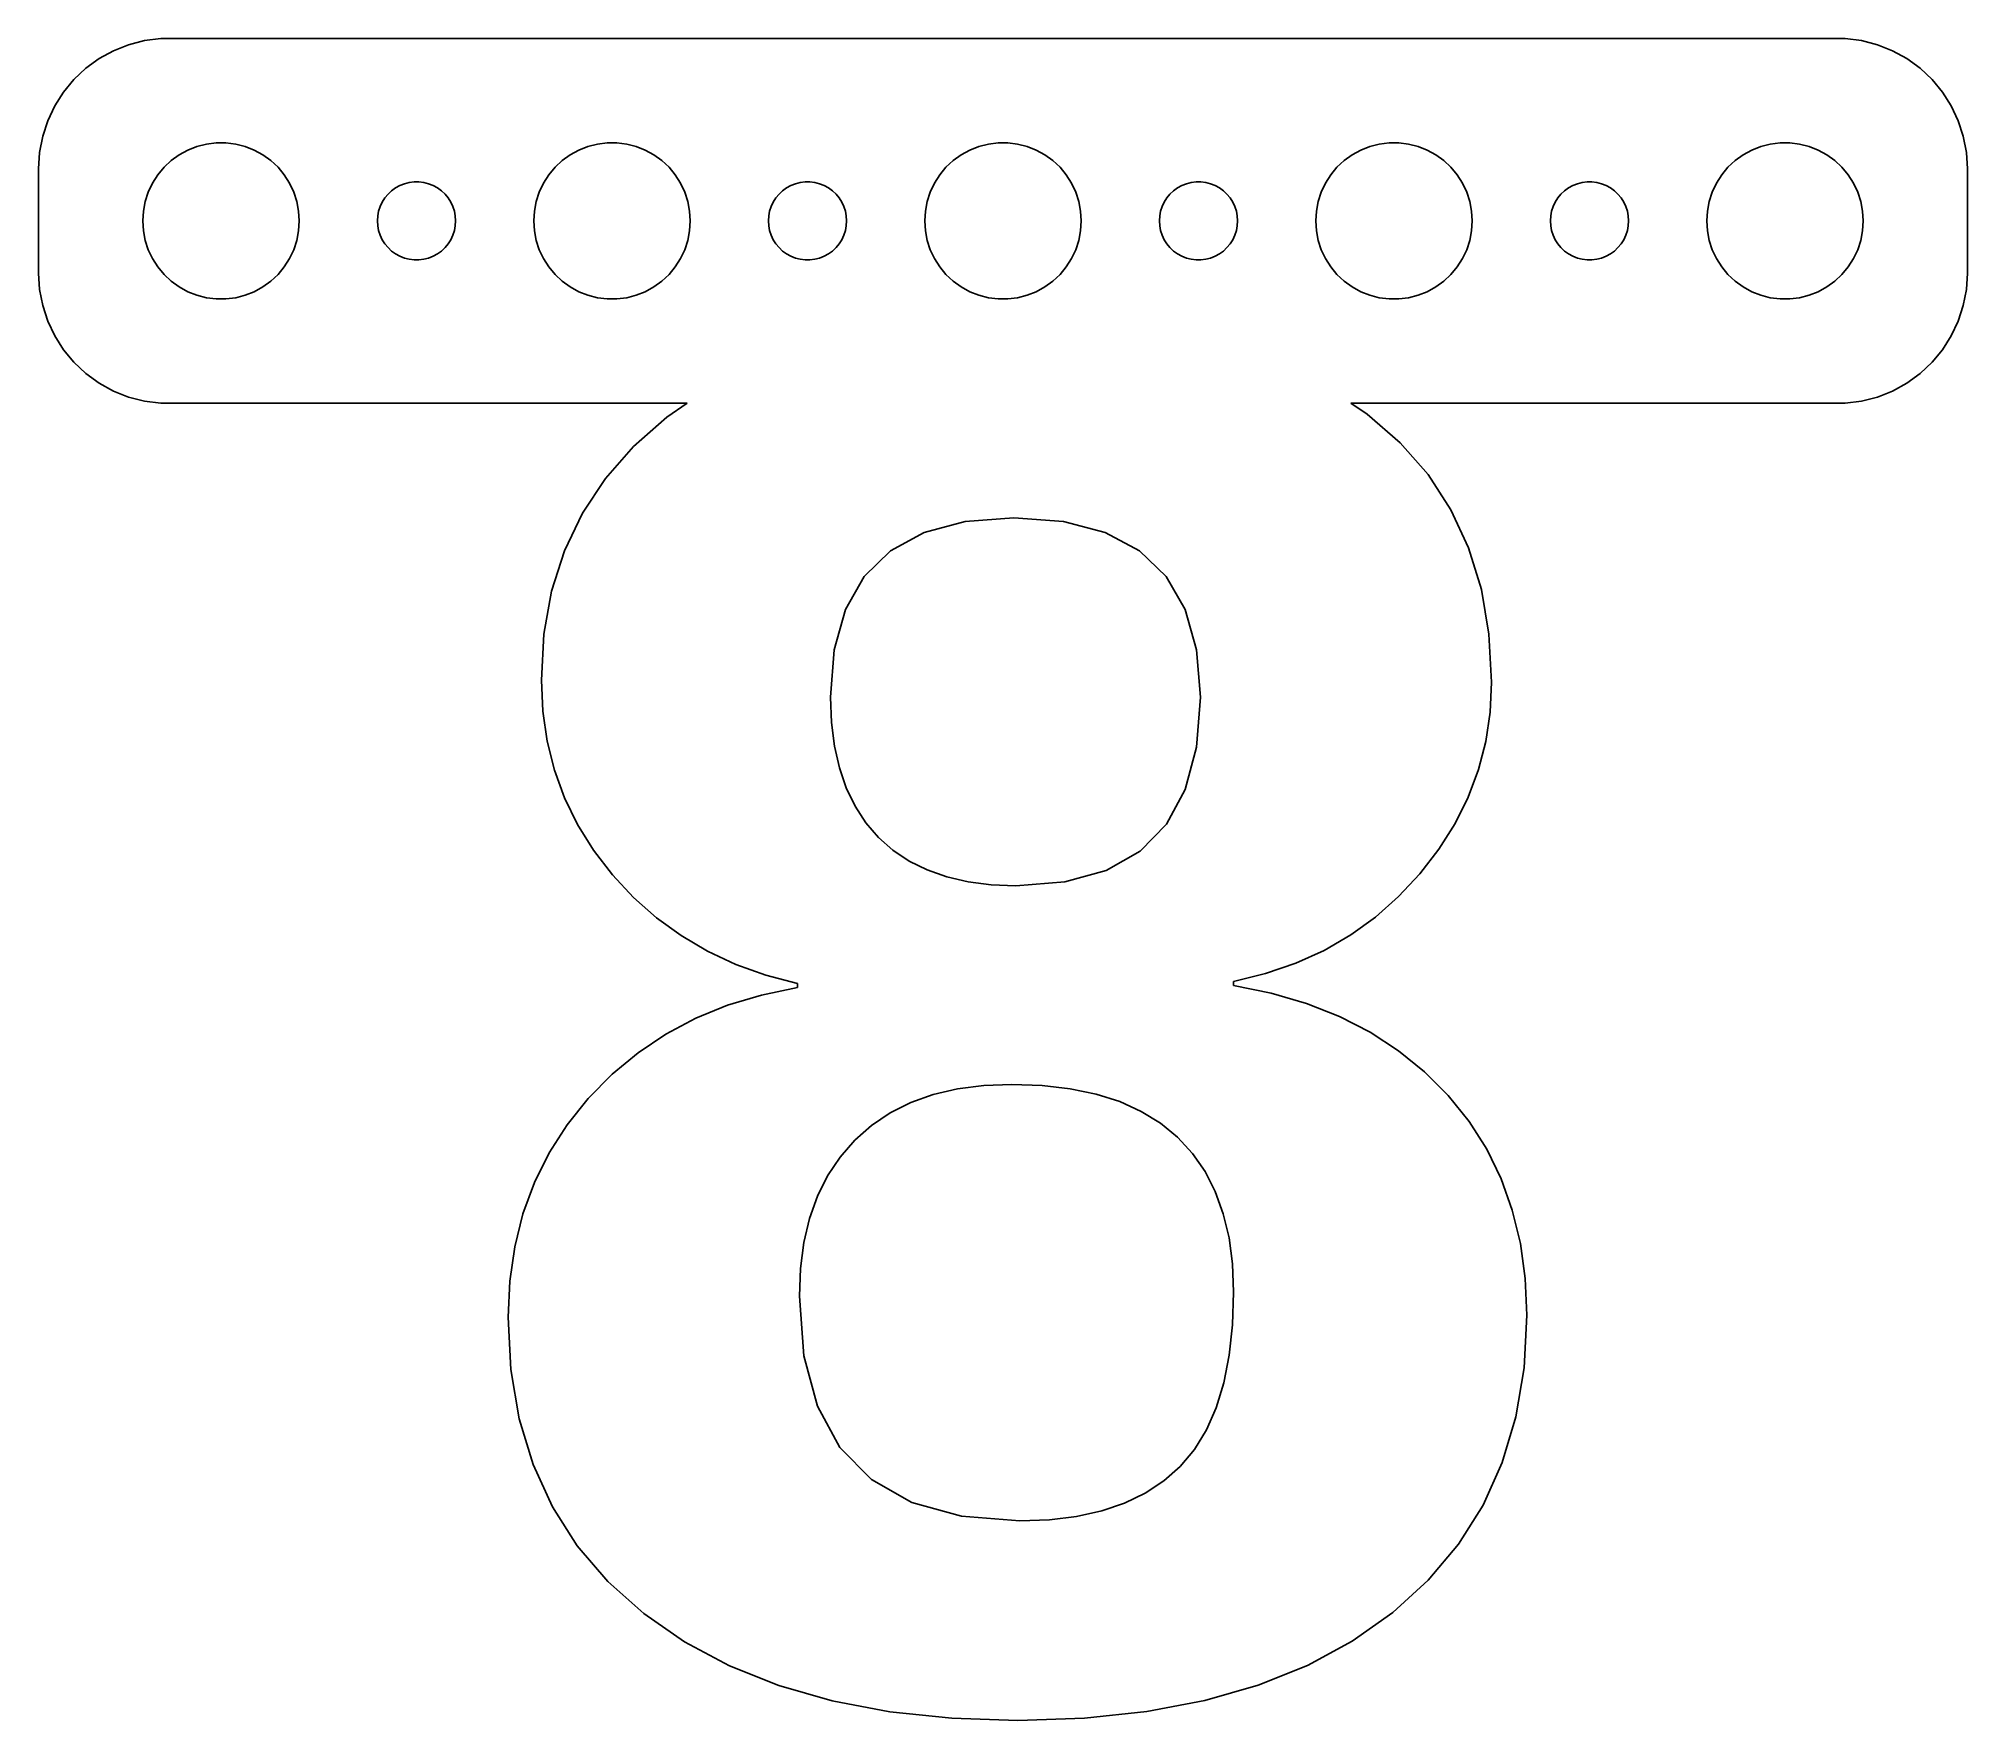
# Model space of a CAD drawing. Header units: metres. Extents: x -37 to 37, y -57.5 to 7.
import ezdxf

# ---------------------------------------------------------------- set-up
doc = ezdxf.new("R2010")
doc.units = ezdxf.units.M

msp = doc.modelspace()

# ---------------------------------------------------------------- linework, layer by layer
for p, q in [((-33.5451, 6.75528), (-34.1289, 6.52412)), ((-32.9369, 6.91142), (-33.5451, 6.75528)), ((-32.3139, 6.99013), (-32.9369, 6.91142)), ((32.3139, 6.99013), (-32.3139, 6.99013)), ((32.9369, 6.91142), (32.3139, 6.99013)), ((33.5451, 6.75528), (32.9369, 6.91142)), ((34.1289, 6.52412), (33.5451, 6.75528)), ((-34.6791, 6.22163), (-35.1871, 5.85255)), ((-34.1289, 6.52412), (-34.6791, 6.22163)), ((34.6791, 6.22163), (34.1289, 6.52412)), ((35.1871, 5.85255), (34.6791, 6.22163)), ((-35.6448, 5.42273), (-36.0451, 4.93892)), ((-35.1871, 5.85255), (-35.6448, 5.42273)), ((35.6448, 5.42273), (35.1871, 5.85255)), ((36.0451, 4.93892), (35.6448, 5.42273)), ((-36.0451, 4.93892), (-36.3815, 4.40877)), ((36.3815, 4.40877), (36.0451, 4.93892)), ((-36.6489, 3.84062), (-36.8429, 3.24344)), ((-36.3815, 4.40877), (-36.6489, 3.84062)), ((36.6489, 3.84062), (36.3815, 4.40877)), ((36.8429, 3.24344), (36.6489, 3.84062)), ((-36.8429, 3.24344), (-36.9606, 2.62666)), ((-30.5621, 2.94685), (-30.1884, 2.99408)), ((-30.1884, 2.99408), (-29.8116, 2.99408)), ((-29.8116, 2.99408), (-29.4379, 2.94685)), ((-15.5621, 2.94685), (-15.1884, 2.99408)), ((-15.1884, 2.99408), (-14.8116, 2.99408)), ((-14.8116, 2.99408), (-14.4379, 2.94685)), ((-0.562134, 2.94685), (-0.18837, 2.99408)), ((-0.18837, 2.99408), (0.18837, 2.99408)), ((0.18837, 2.99408), (0.562134, 2.94685)), ((14.4379, 2.94685), (14.8116, 2.99408)), ((14.8116, 2.99408), (15.1884, 2.99408)), ((15.1884, 2.99408), (15.5621, 2.94685)), ((29.4379, 2.94685), (29.8116, 2.99408)), ((29.8116, 2.99408), (30.1884, 2.99408)), ((30.1884, 2.99408), (30.5621, 2.94685)), ((36.9606, 2.62666), (36.8429, 3.24344)), ((-36.9606, 2.62666), (-37, 2)), ((-32.1869, 2.05363), (-31.9123, 2.31154)), ((-31.9123, 2.31154), (-31.6075, 2.53297)), ((-31.6075, 2.53297), (-31.2773, 2.71448)), ((-31.2773, 2.71448), (-30.927, 2.85316)), ((-30.927, 2.85316), (-30.5621, 2.94685)), ((-29.4379, 2.94685), (-29.0729, 2.85316)), ((-29.0729, 2.85316), (-28.7227, 2.71448)), ((-28.7227, 2.71448), (-28.3925, 2.53297)), ((-28.3925, 2.53297), (-28.0877, 2.31154)), ((-28.0877, 2.31154), (-27.8131, 2.05363)), ((-17.1869, 2.05363), (-16.9123, 2.31154)), ((-16.9123, 2.31154), (-16.6075, 2.53297)), ((-16.6075, 2.53297), (-16.2773, 2.71448)), ((-16.2773, 2.71448), (-15.927, 2.85316)), ((-15.927, 2.85316), (-15.5621, 2.94685)), ((-14.4379, 2.94685), (-14.0729, 2.85316)), ((-14.0729, 2.85316), (-13.7227, 2.71448)), ((-13.7227, 2.71448), (-13.3925, 2.53297)), ((-13.3925, 2.53297), (-13.0877, 2.31154)), ((-13.0877, 2.31154), (-12.8131, 2.05363)), ((-2.1869, 2.05363), (-1.91226, 2.31154)), ((-1.91226, 2.31154), (-1.60747, 2.53297)), ((-1.60747, 2.53297), (-1.27733, 2.71448)), ((-1.27733, 2.71448), (-0.927048, 2.85316)), ((-0.927048, 2.85316), (-0.562134, 2.94685)), ((0.562134, 2.94685), (0.927048, 2.85316)), ((0.927048, 2.85316), (1.27733, 2.71448)), ((1.27733, 2.71448), (1.60747, 2.53297)), ((1.60747, 2.53297), (1.91226, 2.31154)), ((1.91226, 2.31154), (2.1869, 2.05363)), ((12.8131, 2.05363), (13.0877, 2.31154)), ((13.0877, 2.31154), (13.3925, 2.53297)), ((13.3925, 2.53297), (13.7227, 2.71448)), ((13.7227, 2.71448), (14.0729, 2.85316)), ((14.0729, 2.85316), (14.4379, 2.94685)), ((15.5621, 2.94685), (15.927, 2.85316)), ((15.927, 2.85316), (16.2773, 2.71448)), ((16.2773, 2.71448), (16.6075, 2.53297)), ((16.6075, 2.53297), (16.9123, 2.31154)), ((16.9123, 2.31154), (17.1869, 2.05363)), ((27.8131, 2.05363), (28.0877, 2.31154)), ((28.0877, 2.31154), (28.3925, 2.53297)), ((28.3925, 2.53297), (28.7227, 2.71448)), ((28.7227, 2.71448), (29.0729, 2.85316)), ((29.0729, 2.85316), (29.4379, 2.94685)), ((30.5621, 2.94685), (30.927, 2.85316)), ((30.927, 2.85316), (31.2773, 2.71448)), ((31.2773, 2.71448), (31.6075, 2.53297)), ((31.6075, 2.53297), (31.9123, 2.31154)), ((31.9123, 2.31154), (32.1869, 2.05363)), ((37, 2), (36.9606, 2.62666)), ((-37, 2), (-37, -2)), ((-32.6289, 1.44525), (-32.427, 1.76335)), ((-32.427, 1.76335), (-32.1869, 2.05363)), ((-27.8131, 2.05363), (-27.5729, 1.76335)), ((-27.5729, 1.76335), (-27.3711, 1.44525)), ((-22.7811, 1.47342), (-22.5942, 1.49704)), ((-22.5942, 1.49704), (-22.4058, 1.49704)), ((-22.4058, 1.49704), (-22.2189, 1.47342)), ((-17.6289, 1.44525), (-17.427, 1.76335)), ((-17.427, 1.76335), (-17.1869, 2.05363)), ((-12.8131, 2.05363), (-12.5729, 1.76335)), ((-12.5729, 1.76335), (-12.3711, 1.44525)), ((-7.78107, 1.47342), (-7.59418, 1.49704)), ((-7.59418, 1.49704), (-7.40581, 1.49704)), ((-7.40581, 1.49704), (-7.21892, 1.47342)), ((-2.62891, 1.44525), (-2.42705, 1.76335)), ((-2.42705, 1.76335), (-2.1869, 2.05363)), ((2.1869, 2.05363), (2.42705, 1.76335)), ((2.42705, 1.76335), (2.62891, 1.44525)), ((7.21892, 1.47342), (7.40581, 1.49704)), ((7.40581, 1.49704), (7.59418, 1.49704)), ((7.59418, 1.49704), (7.78107, 1.47342)), ((12.3711, 1.44525), (12.5729, 1.76335)), ((12.5729, 1.76335), (12.8131, 2.05363)), ((17.1869, 2.05363), (17.427, 1.76335)), ((17.427, 1.76335), (17.6289, 1.44525)), ((22.2189, 1.47342), (22.4058, 1.49704)), ((22.4058, 1.49704), (22.5942, 1.49704)), ((22.5942, 1.49704), (22.7811, 1.47342)), ((27.3711, 1.44525), (27.5729, 1.76335)), ((27.5729, 1.76335), (27.8131, 2.05363)), ((32.1869, 2.05363), (32.427, 1.76335)), ((32.427, 1.76335), (32.6289, 1.44525)), ((37, -2), (37, 2)), ((-32.9763, 0.375992), (-32.9057, 0.746063)), ((-32.9057, 0.746063), (-32.7893, 1.10437)), ((-32.7893, 1.10437), (-32.6289, 1.44525)), ((-27.3711, 1.44525), (-27.2107, 1.10437)), ((-27.2107, 1.10437), (-27.0942, 0.746063)), ((-27.0942, 0.746063), (-27.0237, 0.375992)), ((-23.8145, 0.722626), (-23.7135, 0.881668)), ((-23.7135, 0.881668), (-23.5934, 1.02681)), ((-23.5934, 1.02681), (-23.4561, 1.15576)), ((-23.4561, 1.15576), (-23.3037, 1.26648)), ((-23.3037, 1.26648), (-23.1387, 1.35724)), ((-23.1387, 1.35724), (-22.9635, 1.42657)), ((-22.9635, 1.42657), (-22.7811, 1.47342)), ((-22.2189, 1.47342), (-22.0365, 1.42657)), ((-22.0365, 1.42657), (-21.8613, 1.35724)), ((-21.8613, 1.35724), (-21.6963, 1.26648)), ((-21.6963, 1.26648), (-21.5439, 1.15576)), ((-21.5439, 1.15576), (-21.4065, 1.02681)), ((-21.4065, 1.02681), (-21.2865, 0.881668)), ((-21.2865, 0.881668), (-21.1855, 0.722626)), ((-17.9763, 0.375992), (-17.9057, 0.746063)), ((-17.9057, 0.746063), (-17.7893, 1.10437)), ((-17.7893, 1.10437), (-17.6289, 1.44525)), ((-12.3711, 1.44525), (-12.2107, 1.10437)), ((-12.2107, 1.10437), (-12.0942, 0.746063)), ((-12.0942, 0.746063), (-12.0237, 0.375992)), ((-8.81445, 0.722626), (-8.71352, 0.881668)), ((-8.71352, 0.881668), (-8.59344, 1.02681)), ((-8.59344, 1.02681), (-8.45613, 1.15576)), ((-8.45613, 1.15576), (-8.30373, 1.26648)), ((-8.30373, 1.26648), (-8.13866, 1.35724)), ((-8.13866, 1.35724), (-7.96352, 1.42657)), ((-7.96352, 1.42657), (-7.78107, 1.47342)), ((-7.21892, 1.47342), (-7.03647, 1.42657)), ((-7.03647, 1.42657), (-6.86133, 1.35724)), ((-6.86133, 1.35724), (-6.69626, 1.26648)), ((-6.69626, 1.26648), (-6.54385, 1.15576)), ((-6.54385, 1.15576), (-6.40654, 1.02681)), ((-6.40654, 1.02681), (-6.28647, 0.881668)), ((-6.28647, 0.881668), (-6.18553, 0.722626)), ((-2.97633, 0.375992), (-2.90575, 0.746063)), ((-2.90575, 0.746063), (-2.78932, 1.10437)), ((-2.78932, 1.10437), (-2.62891, 1.44525)), ((2.62891, 1.44525), (2.78932, 1.10437)), ((2.78932, 1.10437), (2.90575, 0.746063)), ((2.90575, 0.746063), (2.97633, 0.375992)), ((6.18553, 0.722626), (6.28647, 0.881668)), ((6.28647, 0.881668), (6.40654, 1.02681)), ((6.40654, 1.02681), (6.54385, 1.15576)), ((6.54385, 1.15576), (6.69626, 1.26648)), ((6.69626, 1.26648), (6.86133, 1.35724)), ((6.86133, 1.35724), (7.03647, 1.42657)), ((7.03647, 1.42657), (7.21892, 1.47342)), ((7.78107, 1.47342), (7.96352, 1.42657)), ((7.96352, 1.42657), (8.13866, 1.35724)), ((8.13866, 1.35724), (8.30373, 1.26648)), ((8.30373, 1.26648), (8.45613, 1.15576)), ((8.45613, 1.15576), (8.59344, 1.02681)), ((8.59344, 1.02681), (8.71352, 0.881668)), ((8.71352, 0.881668), (8.81445, 0.722626)), ((12.0237, 0.375992), (12.0942, 0.746063)), ((12.0942, 0.746063), (12.2107, 1.10437)), ((12.2107, 1.10437), (12.3711, 1.44525)), ((17.6289, 1.44525), (17.7893, 1.10437)), ((17.7893, 1.10437), (17.9057, 0.746063)), ((17.9057, 0.746063), (17.9763, 0.375992)), ((21.1855, 0.722626), (21.2865, 0.881668)), ((21.2865, 0.881668), (21.4065, 1.02681)), ((21.4065, 1.02681), (21.5439, 1.15576)), ((21.5439, 1.15576), (21.6963, 1.26648)), ((21.6963, 1.26648), (21.8613, 1.35724)), ((21.8613, 1.35724), (22.0365, 1.42657)), ((22.0365, 1.42657), (22.2189, 1.47342)), ((22.7811, 1.47342), (22.9635, 1.42657)), ((22.9635, 1.42657), (23.1387, 1.35724)), ((23.1387, 1.35724), (23.3037, 1.26648)), ((23.3037, 1.26648), (23.4561, 1.15576)), ((23.4561, 1.15576), (23.5934, 1.02681)), ((23.5934, 1.02681), (23.7135, 0.881668)), ((23.7135, 0.881668), (23.8145, 0.722626)), ((27.0237, 0.375992), (27.0942, 0.746063)), ((27.0942, 0.746063), (27.2107, 1.10437)), ((27.2107, 1.10437), (27.3711, 1.44525)), ((32.6289, 1.44525), (32.7893, 1.10437)), ((32.7893, 1.10437), (32.9057, 0.746063)), ((32.9057, 0.746063), (32.9763, 0.375992)), ((-33, 0), (-32.9763, 0.375992)), ((-32.9763, -0.375992), (-33, 0)), ((-27.0237, 0.375992), (-27, 0)), ((-27, 0), (-27.0237, -0.375992)), ((-24, 0), (-23.9882, 0.187988)), ((-23.9882, -0.187988), (-24, 0)), ((-23.9882, 0.187988), (-23.9529, 0.373032)), ((-23.9529, 0.373032), (-23.8947, 0.552185)), ((-23.8947, 0.552185), (-23.8145, 0.722626)), ((-21.1855, 0.722626), (-21.1053, 0.552185)), ((-21.1053, 0.552185), (-21.0471, 0.373032)), ((-21.0471, 0.373032), (-21.0118, 0.187988)), ((-21.0118, 0.187988), (-21, 0)), ((-21, 0), (-21.0118, -0.187988)), ((-18, 0), (-17.9763, 0.375992)), ((-17.9763, -0.375992), (-18, 0)), ((-12.0237, 0.375992), (-12, 0)), ((-12, 0), (-12.0237, -0.375992)), ((-9, 0), (-8.98816, 0.187988)), ((-8.98816, -0.187988), (-9, 0)), ((-8.98816, 0.187988), (-8.95287, 0.373032)), ((-8.95287, 0.373032), (-8.89465, 0.552185)), ((-8.89465, 0.552185), (-8.81445, 0.722626)), ((-6.18553, 0.722626), (-6.10533, 0.552185)), ((-6.10533, 0.552185), (-6.04712, 0.373032)), ((-6.04712, 0.373032), (-6.01183, 0.187988)), ((-6.01183, 0.187988), (-6, 0)), ((-6, 0), (-6.01183, -0.187988)), ((-3, 0), (-2.97633, 0.375992)), ((-2.97633, -0.375992), (-3, 0)), ((2.97633, 0.375992), (3, 0)), ((3, 0), (2.97633, -0.375992)), ((6, 0), (6.01183, 0.187988)), ((6.01183, -0.187988), (6, 0)), ((6.01183, 0.187988), (6.04712, 0.373032)), ((6.04712, 0.373032), (6.10533, 0.552185)), ((6.10533, 0.552185), (6.18553, 0.722626)), ((8.81445, 0.722626), (8.89465, 0.552185)), ((8.89465, 0.552185), (8.95287, 0.373032)), ((8.95287, 0.373032), (8.98816, 0.187988)), ((8.98816, 0.187988), (9, 0)), ((9, 0), (8.98816, -0.187988)), ((12, 0), (12.0237, 0.375992)), ((12.0237, -0.375992), (12, 0)), ((17.9763, 0.375992), (18, 0)), ((18, 0), (17.9763, -0.375992)), ((21, 0), (21.0118, 0.187988)), ((21.0118, -0.187988), (21, 0)), ((21.0118, 0.187988), (21.0471, 0.373032)), ((21.0471, 0.373032), (21.1053, 0.552185)), ((21.1053, 0.552185), (21.1855, 0.722626)), ((23.8145, 0.722626), (23.8947, 0.552185)), ((23.8947, 0.552185), (23.9529, 0.373032)), ((23.9529, 0.373032), (23.9882, 0.187988)), ((23.9882, 0.187988), (24, 0)), ((24, 0), (23.9882, -0.187988)), ((27, 0), (27.0237, 0.375992)), ((27.0237, -0.375992), (27, 0)), ((32.9763, 0.375992), (33, 0)), ((33, 0), (32.9763, -0.375992)), ((-32.9057, -0.746063), (-32.9763, -0.375992)), ((-27.0237, -0.375992), (-27.0942, -0.746063)), ((-23.9529, -0.373032), (-23.9882, -0.187988)), ((-23.8947, -0.552185), (-23.9529, -0.373032)), ((-23.8145, -0.722626), (-23.8947, -0.552185)), ((-23.7135, -0.881668), (-23.8145, -0.722626)), ((-21.1855, -0.722626), (-21.2865, -0.881668)), ((-21.1053, -0.552185), (-21.1855, -0.722626)), ((-21.0471, -0.373032), (-21.1053, -0.552185)), ((-21.0118, -0.187988), (-21.0471, -0.373032)), ((-17.9057, -0.746063), (-17.9763, -0.375992)), ((-12.0237, -0.375992), (-12.0942, -0.746063)), ((-8.95287, -0.373032), (-8.98816, -0.187988)), ((-8.89465, -0.552185), (-8.95287, -0.373032)), ((-8.81445, -0.722626), (-8.89465, -0.552185)), ((-8.71352, -0.881668), (-8.81445, -0.722626)), ((-6.18553, -0.722626), (-6.28647, -0.881668)), ((-6.10533, -0.552185), (-6.18553, -0.722626)), ((-6.04712, -0.373032), (-6.10533, -0.552185)), ((-6.01183, -0.187988), (-6.04712, -0.373032)), ((-2.90575, -0.746063), (-2.97633, -0.375992)), ((2.97633, -0.375992), (2.90575, -0.746063)), ((6.04712, -0.373032), (6.01183, -0.187988)), ((6.10533, -0.552185), (6.04712, -0.373032)), ((6.18553, -0.722626), (6.10533, -0.552185)), ((6.28647, -0.881668), (6.18553, -0.722626)), ((8.81445, -0.722626), (8.71352, -0.881668)), ((8.89465, -0.552185), (8.81445, -0.722626)), ((8.95287, -0.373032), (8.89465, -0.552185)), ((8.98816, -0.187988), (8.95287, -0.373032)), ((12.0942, -0.746063), (12.0237, -0.375992)), ((17.9763, -0.375992), (17.9057, -0.746063)), ((21.0471, -0.373032), (21.0118, -0.187988)), ((21.1053, -0.552185), (21.0471, -0.373032)), ((21.1855, -0.722626), (21.1053, -0.552185)), ((21.2865, -0.881668), (21.1855, -0.722626)), ((23.8145, -0.722626), (23.7135, -0.881668)), ((23.8947, -0.552185), (23.8145, -0.722626)), ((23.9529, -0.373032), (23.8947, -0.552185)), ((23.9882, -0.187988), (23.9529, -0.373032)), ((27.0942, -0.746063), (27.0237, -0.375992)), ((32.9763, -0.375992), (32.9057, -0.746063)), ((-32.7893, -1.10437), (-32.9057, -0.746063)), ((-32.6289, -1.44525), (-32.7893, -1.10437)), ((-32.427, -1.76335), (-32.6289, -1.44525)), ((-27.3711, -1.44525), (-27.5729, -1.76335)), ((-27.2107, -1.10437), (-27.3711, -1.44525)), ((-27.0942, -0.746063), (-27.2107, -1.10437)), ((-23.5934, -1.02681), (-23.7135, -0.881668)), ((-23.4561, -1.15576), (-23.5934, -1.02681)), ((-23.3037, -1.26648), (-23.4561, -1.15576)), ((-23.1387, -1.35724), (-23.3037, -1.26648)), ((-22.9635, -1.42657), (-23.1387, -1.35724)), ((-22.7811, -1.47342), (-22.9635, -1.42657)), ((-22.5942, -1.49704), (-22.7811, -1.47342)), ((-22.2189, -1.47342), (-22.4058, -1.49704)), ((-22.0365, -1.42657), (-22.2189, -1.47342)), ((-21.8613, -1.35724), (-22.0365, -1.42657)), ((-21.6963, -1.26648), (-21.8613, -1.35724)), ((-21.5439, -1.15576), (-21.6963, -1.26648)), ((-21.4065, -1.02681), (-21.5439, -1.15576)), ((-21.2865, -0.881668), (-21.4065, -1.02681)), ((-17.7893, -1.10437), (-17.9057, -0.746063)), ((-17.6289, -1.44525), (-17.7893, -1.10437)), ((-17.427, -1.76335), (-17.6289, -1.44525)), ((-12.3711, -1.44525), (-12.5729, -1.76335)), ((-12.2107, -1.10437), (-12.3711, -1.44525)), ((-12.0942, -0.746063), (-12.2107, -1.10437)), ((-8.59344, -1.02681), (-8.71352, -0.881668)), ((-8.45613, -1.15576), (-8.59344, -1.02681)), ((-8.30373, -1.26648), (-8.45613, -1.15576)), ((-8.13866, -1.35724), (-8.30373, -1.26648)), ((-7.96352, -1.42657), (-8.13866, -1.35724)), ((-7.78107, -1.47342), (-7.96352, -1.42657)), ((-7.59418, -1.49704), (-7.78107, -1.47342)), ((-7.21892, -1.47342), (-7.40581, -1.49704)), ((-7.03647, -1.42657), (-7.21892, -1.47342)), ((-6.86133, -1.35724), (-7.03647, -1.42657)), ((-6.69626, -1.26648), (-6.86133, -1.35724)), ((-6.54385, -1.15576), (-6.69626, -1.26648)), ((-6.40654, -1.02681), (-6.54385, -1.15576)), ((-6.28647, -0.881668), (-6.40654, -1.02681)), ((-2.78932, -1.10437), (-2.90575, -0.746063)), ((-2.62891, -1.44525), (-2.78932, -1.10437)), ((-2.42705, -1.76335), (-2.62891, -1.44525)), ((2.62891, -1.44525), (2.42705, -1.76335)), ((2.78932, -1.10437), (2.62891, -1.44525)), ((2.90575, -0.746063), (2.78932, -1.10437)), ((6.40654, -1.02681), (6.28647, -0.881668)), ((6.54385, -1.15576), (6.40654, -1.02681)), ((6.69626, -1.26648), (6.54385, -1.15576)), ((6.86133, -1.35724), (6.69626, -1.26648)), ((7.03647, -1.42657), (6.86133, -1.35724)), ((7.21892, -1.47342), (7.03647, -1.42657)), ((7.40581, -1.49704), (7.21892, -1.47342)), ((7.78107, -1.47342), (7.59418, -1.49704)), ((7.96352, -1.42657), (7.78107, -1.47342)), ((8.13866, -1.35724), (7.96352, -1.42657)), ((8.30373, -1.26648), (8.13866, -1.35724)), ((8.45613, -1.15576), (8.30373, -1.26648)), ((8.59344, -1.02681), (8.45613, -1.15576)), ((8.71352, -0.881668), (8.59344, -1.02681)), ((12.2107, -1.10437), (12.0942, -0.746063)), ((12.3711, -1.44525), (12.2107, -1.10437)), ((12.5729, -1.76335), (12.3711, -1.44525)), ((17.6289, -1.44525), (17.427, -1.76335)), ((17.7893, -1.10437), (17.6289, -1.44525)), ((17.9057, -0.746063), (17.7893, -1.10437)), ((21.4065, -1.02681), (21.2865, -0.881668)), ((21.5439, -1.15576), (21.4065, -1.02681)), ((21.6963, -1.26648), (21.5439, -1.15576)), ((21.8613, -1.35724), (21.6963, -1.26648)), ((22.0365, -1.42657), (21.8613, -1.35724)), ((22.2189, -1.47342), (22.0365, -1.42657)), ((22.4058, -1.49704), (22.2189, -1.47342)), ((22.7811, -1.47342), (22.5942, -1.49704)), ((22.9635, -1.42657), (22.7811, -1.47342)), ((23.1387, -1.35724), (22.9635, -1.42657)), ((23.3037, -1.26648), (23.1387, -1.35724)), ((23.4561, -1.15576), (23.3037, -1.26648)), ((23.5934, -1.02681), (23.4561, -1.15576)), ((23.7135, -0.881668), (23.5934, -1.02681)), ((27.2107, -1.10437), (27.0942, -0.746063)), ((27.3711, -1.44525), (27.2107, -1.10437)), ((27.5729, -1.76335), (27.3711, -1.44525)), ((32.6289, -1.44525), (32.427, -1.76335)), ((32.7893, -1.10437), (32.6289, -1.44525)), ((32.9057, -0.746063), (32.7893, -1.10437)), ((-37, -2), (-36.9606, -2.62666)), ((-32.1869, -2.05363), (-32.427, -1.76335)), ((-31.9123, -2.31154), (-32.1869, -2.05363)), ((-27.8131, -2.05363), (-28.0877, -2.31154)), ((-27.5729, -1.76335), (-27.8131, -2.05363)), ((-22.4058, -1.49704), (-22.5942, -1.49704)), ((-17.1869, -2.05363), (-17.427, -1.76335)), ((-16.9123, -2.31154), (-17.1869, -2.05363)), ((-12.8131, -2.05363), (-13.0877, -2.31154)), ((-12.5729, -1.76335), (-12.8131, -2.05363)), ((-7.40581, -1.49704), (-7.59418, -1.49704)), ((-2.1869, -2.05363), (-2.42705, -1.76335)), ((-1.91226, -2.31154), (-2.1869, -2.05363)), ((2.1869, -2.05363), (1.91226, -2.31154)), ((2.42705, -1.76335), (2.1869, -2.05363)), ((7.59418, -1.49704), (7.40581, -1.49704)), ((12.8131, -2.05363), (12.5729, -1.76335)), ((13.0877, -2.31154), (12.8131, -2.05363)), ((17.1869, -2.05363), (16.9123, -2.31154)), ((17.427, -1.76335), (17.1869, -2.05363)), ((22.5942, -1.49704), (22.4058, -1.49704)), ((27.8131, -2.05363), (27.5729, -1.76335)), ((28.0877, -2.31154), (27.8131, -2.05363)), ((32.1869, -2.05363), (31.9123, -2.31154)), ((32.427, -1.76335), (32.1869, -2.05363)), ((36.9606, -2.62666), (37, -2)), ((-36.9606, -2.62666), (-36.8429, -3.24344)), ((-31.6075, -2.53297), (-31.9123, -2.31154)), ((-31.2773, -2.71448), (-31.6075, -2.53297)), ((-30.927, -2.85316), (-31.2773, -2.71448)), ((-30.5621, -2.94685), (-30.927, -2.85316)), ((-30.1884, -2.99408), (-30.5621, -2.94685)), ((-29.4379, -2.94685), (-29.8116, -2.99408)), ((-29.0729, -2.85316), (-29.4379, -2.94685)), ((-28.7227, -2.71448), (-29.0729, -2.85316)), ((-28.3925, -2.53297), (-28.7227, -2.71448)), ((-28.0877, -2.31154), (-28.3925, -2.53297)), ((-16.6075, -2.53297), (-16.9123, -2.31154)), ((-16.2773, -2.71448), (-16.6075, -2.53297)), ((-15.927, -2.85316), (-16.2773, -2.71448)), ((-15.5621, -2.94685), (-15.927, -2.85316)), ((-15.1884, -2.99408), (-15.5621, -2.94685)), ((-14.4379, -2.94685), (-14.8116, -2.99408)), ((-14.0729, -2.85316), (-14.4379, -2.94685)), ((-13.7227, -2.71448), (-14.0729, -2.85316)), ((-13.3925, -2.53297), (-13.7227, -2.71448)), ((-13.0877, -2.31154), (-13.3925, -2.53297)), ((-1.60747, -2.53297), (-1.91226, -2.31154)), ((-1.27733, -2.71448), (-1.60747, -2.53297)), ((-0.927048, -2.85316), (-1.27733, -2.71448)), ((-0.562134, -2.94685), (-0.927048, -2.85316)), ((-0.18837, -2.99408), (-0.562134, -2.94685)), ((0.562134, -2.94685), (0.18837, -2.99408)), ((0.927048, -2.85316), (0.562134, -2.94685)), ((1.27733, -2.71448), (0.927048, -2.85316)), ((1.60747, -2.53297), (1.27733, -2.71448)), ((1.91226, -2.31154), (1.60747, -2.53297)), ((13.3925, -2.53297), (13.0877, -2.31154)), ((13.7227, -2.71448), (13.3925, -2.53297)), ((14.0729, -2.85316), (13.7227, -2.71448)), ((14.4379, -2.94685), (14.0729, -2.85316)), ((14.8116, -2.99408), (14.4379, -2.94685)), ((15.5621, -2.94685), (15.1884, -2.99408)), ((15.927, -2.85316), (15.5621, -2.94685)), ((16.2773, -2.71448), (15.927, -2.85316)), ((16.6075, -2.53297), (16.2773, -2.71448)), ((16.9123, -2.31154), (16.6075, -2.53297)), ((28.3925, -2.53297), (28.0877, -2.31154)), ((28.7227, -2.71448), (28.3925, -2.53297)), ((29.0729, -2.85316), (28.7227, -2.71448)), ((29.4379, -2.94685), (29.0729, -2.85316)), ((29.8116, -2.99408), (29.4379, -2.94685)), ((30.5621, -2.94685), (30.1884, -2.99408)), ((30.927, -2.85316), (30.5621, -2.94685)), ((31.2773, -2.71448), (30.927, -2.85316)), ((31.6075, -2.53297), (31.2773, -2.71448)), ((31.9123, -2.31154), (31.6075, -2.53297)), ((36.8429, -3.24344), (36.9606, -2.62666)), ((-36.8429, -3.24344), (-36.6489, -3.84062)), ((-29.8116, -2.99408), (-30.1884, -2.99408)), ((-14.8116, -2.99408), (-15.1884, -2.99408)), ((0.18837, -2.99408), (-0.18837, -2.99408)), ((15.1884, -2.99408), (14.8116, -2.99408)), ((30.1884, -2.99408), (29.8116, -2.99408)), ((36.6489, -3.84062), (36.8429, -3.24344)), ((-36.6489, -3.84062), (-36.3815, -4.40877)), ((-36.3815, -4.40877), (-36.0451, -4.93892)), ((36.0451, -4.93892), (36.3815, -4.40877)), ((36.3815, -4.40877), (36.6489, -3.84062)), ((-36.0451, -4.93892), (-35.6448, -5.42273)), ((35.6448, -5.42273), (36.0451, -4.93892)), ((-35.6448, -5.42273), (-35.1871, -5.85255)), ((-35.1871, -5.85255), (-34.6791, -6.22163)), ((34.6791, -6.22163), (35.1871, -5.85255)), ((35.1871, -5.85255), (35.6448, -5.42273)), ((-34.6791, -6.22163), (-34.1289, -6.52412)), ((-34.1289, -6.52412), (-33.5451, -6.75528)), ((33.5451, -6.75528), (34.1289, -6.52412)), ((34.1289, -6.52412), (34.6791, -6.22163)), ((-33.5451, -6.75528), (-32.9369, -6.91142)), ((-32.9369, -6.91142), (-32.3139, -6.99013)), ((-32.3139, -6.99013), (-12.1203, -6.99013)), ((-12.1203, -6.99013), (-12.8961, -7.52225)), ((13.968, -7.40654), (13.3436, -6.99013)), ((13.3436, -6.99013), (32.3139, -6.99013)), ((32.3139, -6.99013), (32.9369, -6.91142)), ((32.9369, -6.91142), (33.5451, -6.75528)), ((-12.8961, -7.52225), (-14.1729, -8.64622)), ((15.2345, -8.5061), (13.968, -7.40654)), ((-14.1729, -8.64622), (-15.2533, -9.87595)), ((16.3061, -9.72873), (15.2345, -8.5061)), ((-15.2533, -9.87595), (-16.1372, -11.2114)), ((17.1829, -11.0744), (16.3061, -9.72873)), ((17.8649, -12.5431), (17.1829, -11.0744)), ((-16.1372, -11.2114), (-16.8247, -12.6526)), ((-3.02576, -11.9491), (-1.44661, -11.5278)), ((-1.44661, -11.5278), (0.419632, -11.3874)), ((0.419632, -11.3874), (2.31689, -11.5278)), ((2.31689, -11.5278), (3.92227, -11.9491)), ((-4.31778, -12.6512), (-3.02576, -11.9491)), ((3.92227, -11.9491), (5.23576, -12.6512)), ((18.352, -14.1349), (17.8649, -12.5431)), ((-16.8247, -12.6526), (-17.3158, -14.1996)), ((-5.32269, -13.6341), (-4.31778, -12.6512)), ((5.23576, -12.6512), (6.25737, -13.6341)), ((-6.04048, -14.8979), (-5.32269, -13.6341)), ((6.25737, -13.6341), (6.98709, -14.8979)), ((-17.3158, -14.1996), (-17.6104, -15.8522)), ((18.6443, -15.8497), (18.352, -14.1349)), ((-6.47116, -16.4425), (-6.04048, -14.8979)), ((6.98709, -14.8979), (7.42491, -16.4425)), ((-17.6104, -15.8522), (-17.7086, -17.6107)), ((18.7417, -17.6876), (18.6443, -15.8497)), ((-6.61472, -18.2679), (-6.47116, -16.4425)), ((7.42491, -16.4425), (7.57086, -18.2679)), ((-17.7086, -17.6107), (-17.653, -18.8041)), ((18.6857, -18.8409), (18.7417, -17.6876)), ((-6.57724, -19.2388), (-6.61472, -18.2679)), ((7.57086, -18.2679), (7.4265, -20.1854)), ((-17.653, -18.8041), (-17.4862, -19.955)), ((-6.46484, -20.1419), (-6.57724, -19.2388)), ((18.5177, -19.9595), (18.6857, -18.8409)), ((-17.4862, -19.955), (-17.2081, -21.0633)), ((18.2376, -21.0434), (18.5177, -19.9595)), ((-6.2775, -20.9772), (-6.46484, -20.1419)), ((7.4265, -20.1854), (6.99341, -21.8079)), ((-17.2081, -21.0633), (-16.8188, -22.1291)), ((-6.01521, -21.7446), (-6.2775, -20.9772)), ((17.8455, -22.0926), (18.2376, -21.0434)), ((-16.8188, -22.1291), (-16.3182, -23.1522)), ((-5.67799, -22.4443), (-6.01521, -21.7446)), ((6.99341, -21.8079), (6.27161, -23.1355)), ((17.3414, -23.1071), (17.8455, -22.0926)), ((-5.26584, -23.0761), (-5.67799, -22.4443)), ((-16.3182, -23.1522), (-15.7065, -24.1328)), ((-4.77875, -23.6401), (-5.26584, -23.0761)), ((-4.22145, -24.1324), (-4.77875, -23.6401)), ((6.27161, -23.1355), (5.26108, -24.168)), ((16.7253, -24.0869), (17.3414, -23.1071)), ((-15.7065, -24.1328), (-14.9835, -25.0708)), ((-3.59868, -24.5489), (-4.22145, -24.1324)), ((5.26108, -24.168), (3.96182, -24.9055)), ((15.9972, -25.0321), (16.7253, -24.0869)), ((-14.9835, -25.0708), (-14.1713, -25.9416)), ((-2.91045, -24.8896), (-3.59868, -24.5489)), ((-2.15674, -25.1547), (-2.91045, -24.8896)), ((-1.33757, -25.344), (-2.15674, -25.1547)), ((3.96182, -24.9055), (2.37386, -25.348)), ((15.1791, -25.9116), (15.9972, -25.0321)), ((-0.452927, -25.4576), (-1.33757, -25.344)), ((0.497162, -25.4955), (-0.452927, -25.4576)), ((2.37386, -25.348), (0.497162, -25.4955)), ((-14.1713, -25.9416), (-13.2921, -26.7209)), ((14.2932, -26.6949), (15.1791, -25.9116)), ((-13.2921, -26.7209), (-12.3459, -27.4088)), ((13.3395, -27.382), (14.2932, -26.6949)), ((-12.3459, -27.4088), (-11.3326, -28.0051)), ((-11.3326, -28.0051), (-10.2522, -28.5099)), ((11.2287, -28.4674), (12.318, -27.9728)), ((12.318, -27.9728), (13.3395, -27.382)), ((-10.2522, -28.5099), (-9.10483, -28.9231)), ((10.0715, -28.8658), (11.2287, -28.4674)), ((-7.89038, -29.4), (-9.26572, -29.6855)), ((-9.10483, -28.9231), (-7.89038, -29.2449)), ((-7.89038, -29.2449), (-7.89038, -29.4)), ((8.84651, -29.168), (10.0715, -28.8658)), ((8.84651, -29.3225), (8.84651, -29.168)), ((10.2924, -29.6167), (8.84651, -29.3225)), ((-10.5645, -30.0784), (-11.7868, -30.5784)), ((-9.26572, -29.6855), (-10.5645, -30.0784)), ((11.6483, -30.0135), (10.2924, -29.6167)), ((12.9143, -30.5129), (11.6483, -30.0135)), ((-11.7868, -30.5784), (-12.9326, -31.1858)), ((14.0903, -31.1148), (12.9143, -30.5129)), ((-12.9326, -31.1858), (-14.0019, -31.9005)), ((15.1765, -31.8193), (14.0903, -31.1148)), ((16.1727, -32.6263), (15.1765, -31.8193)), ((-14.0019, -31.9005), (-14.9946, -32.7224)), ((-14.9946, -32.7224), (-15.9108, -33.6516)), ((-2.67699, -33.5047), (-1.74298, -33.2858)), ((-1.74298, -33.2858), (-0.73642, -33.1545)), ((-0.73642, -33.1545), (0.342682, -33.1107)), ((0.342682, -33.1107), (1.50418, -33.1521)), ((1.50418, -33.1521), (2.58128, -33.2763)), ((2.58128, -33.2763), (3.57399, -33.4834)), ((17.079, -33.5359), (16.1727, -32.6263)), ((-15.9108, -33.6516), (-16.7261, -34.6652)), ((-4.32729, -34.2053), (-3.53841, -33.8112)), ((-3.53841, -33.8112), (-2.67699, -33.5047)), ((3.57399, -33.4834), (4.48233, -33.7733)), ((4.48233, -33.7733), (5.30629, -34.146)), ((17.879, -34.5313), (17.079, -33.5359)), ((-16.7261, -34.6652), (-17.4159, -35.7404)), ((-5.68733, -35.2562), (-5.04358, -34.687)), ((-5.04358, -34.687), (-4.32729, -34.2053)), ((5.30629, -34.146), (6.04585, -34.6015)), ((6.04585, -34.6015), (6.70103, -35.1399)), ((18.5559, -35.5962), (17.879, -34.5313)), ((-6.25139, -35.9033), (-5.68733, -35.2562)), ((6.70103, -35.1399), (7.27025, -35.7579)), ((-17.4159, -35.7404), (-17.9803, -36.8771)), ((-6.72868, -36.6191), (-6.25139, -35.9033)), ((7.27025, -35.7579), (7.75189, -36.4525)), ((19.1097, -36.7305), (18.5559, -35.5962)), ((-17.9803, -36.8771), (-18.4193, -38.0753)), ((-7.11919, -37.4035), (-6.72868, -36.6191)), ((7.75189, -36.4525), (8.14595, -37.2235)), ((19.5405, -37.9342), (19.1097, -36.7305)), ((-7.42291, -38.2565), (-7.11919, -37.4035)), ((8.14595, -37.2235), (8.45245, -38.0711)), ((-18.4193, -38.0753), (-18.7329, -39.335)), ((-7.63986, -39.1782), (-7.42291, -38.2565)), ((8.45245, -38.0711), (8.67137, -38.9952)), ((19.8482, -39.2075), (19.5405, -37.9342)), ((-7.77003, -40.1685), (-7.63986, -39.1782)), ((8.67137, -38.9952), (8.80273, -39.9959)), ((20.0328, -40.5501), (19.8482, -39.2075)), ((-18.7329, -39.335), (-18.921, -40.6563)), ((-18.921, -40.6563), (-18.9837, -42.0392)), ((-7.81343, -41.2275), (-7.77003, -40.1685)), ((8.80273, -39.9959), (8.84651, -41.073)), ((20.0943, -41.9622), (20.0328, -40.5501)), ((-7.64067, -43.5143), (-7.81343, -41.2275)), ((8.84651, -41.073), (8.8047, -42.336)), ((-18.9837, -42.0392), (-18.8776, -44.0507)), ((19.9894, -43.9744), (20.0943, -41.9622)), ((8.8047, -42.336), (8.67924, -43.4964)), ((-7.12241, -45.4493), (-7.64067, -43.5143)), ((8.67924, -43.4964), (8.47014, -44.5543)), ((-18.8776, -44.0507), (-18.5594, -45.9329)), ((19.6747, -45.8589), (19.9894, -43.9744)), ((8.47014, -44.5543), (8.17741, -45.5096)), ((-6.25862, -47.0325), (-7.12241, -45.4493)), ((8.17741, -45.5096), (7.80104, -46.3624)), ((19.1501, -47.6155), (19.6747, -45.8589)), ((-18.5594, -45.9329), (-18.0289, -47.6858)), ((7.80104, -46.3624), (7.34102, -47.1126)), ((-5.04932, -48.2638), (-6.25862, -47.0325)), ((7.34102, -47.1126), (6.79736, -47.7603)), ((-18.0289, -47.6858), (-17.2863, -49.3092)), ((6.79736, -47.7603), (6.17026, -48.3139)), ((18.4157, -49.2444), (19.1501, -47.6155)), ((-3.49451, -49.1434), (-5.04932, -48.2638)), ((5.45952, -48.7823), (4.66518, -49.1656)), ((6.17026, -48.3139), (5.45952, -48.7823)), ((-17.2863, -49.3092), (-16.3315, -50.8033)), ((-1.59419, -49.6711), (-3.49451, -49.1434)), ((3.78722, -49.4637), (2.82564, -49.6767)), ((4.66518, -49.1656), (3.78722, -49.4637)), ((17.4715, -50.7456), (18.4157, -49.2444)), ((0.651627, -49.847), (-1.59419, -49.6711)), ((1.78044, -49.8044), (0.651627, -49.847)), ((2.82564, -49.6767), (1.78044, -49.8044)), ((-16.3315, -50.8033), (-15.1645, -52.168)), ((16.3174, -52.1189), (17.4715, -50.7456)), ((-15.1645, -52.168), (-13.7853, -53.4033)), ((14.9535, -53.3645), (16.3174, -52.1189)), ((-13.7853, -53.4033), (-12.219, -54.4902)), ((13.4011, -54.4618), (14.9535, -53.3645)), ((-12.219, -54.4902), (-10.491, -55.41)), ((11.6814, -55.3902), (13.4011, -54.4618)), ((-10.491, -55.41), (-8.60133, -56.1626)), ((9.79454, -56.1499), (11.6814, -55.3902)), ((-8.60133, -56.1626), (-6.5499, -56.7479)), ((7.74042, -56.7408), (9.79454, -56.1499)), ((-6.5499, -56.7479), (-4.33675, -57.166)), ((5.51907, -57.1628), (7.74042, -56.7408)), ((-4.33675, -57.166), (-1.96188, -57.4168)), ((-1.96188, -57.4168), (0.574677, -57.5004)), ((0.574677, -57.5004), (3.13049, -57.416)), ((3.13049, -57.416), (5.51907, -57.1628))]:
    msp.add_line(p, q)

doc.saveas('drawing.dxf')
